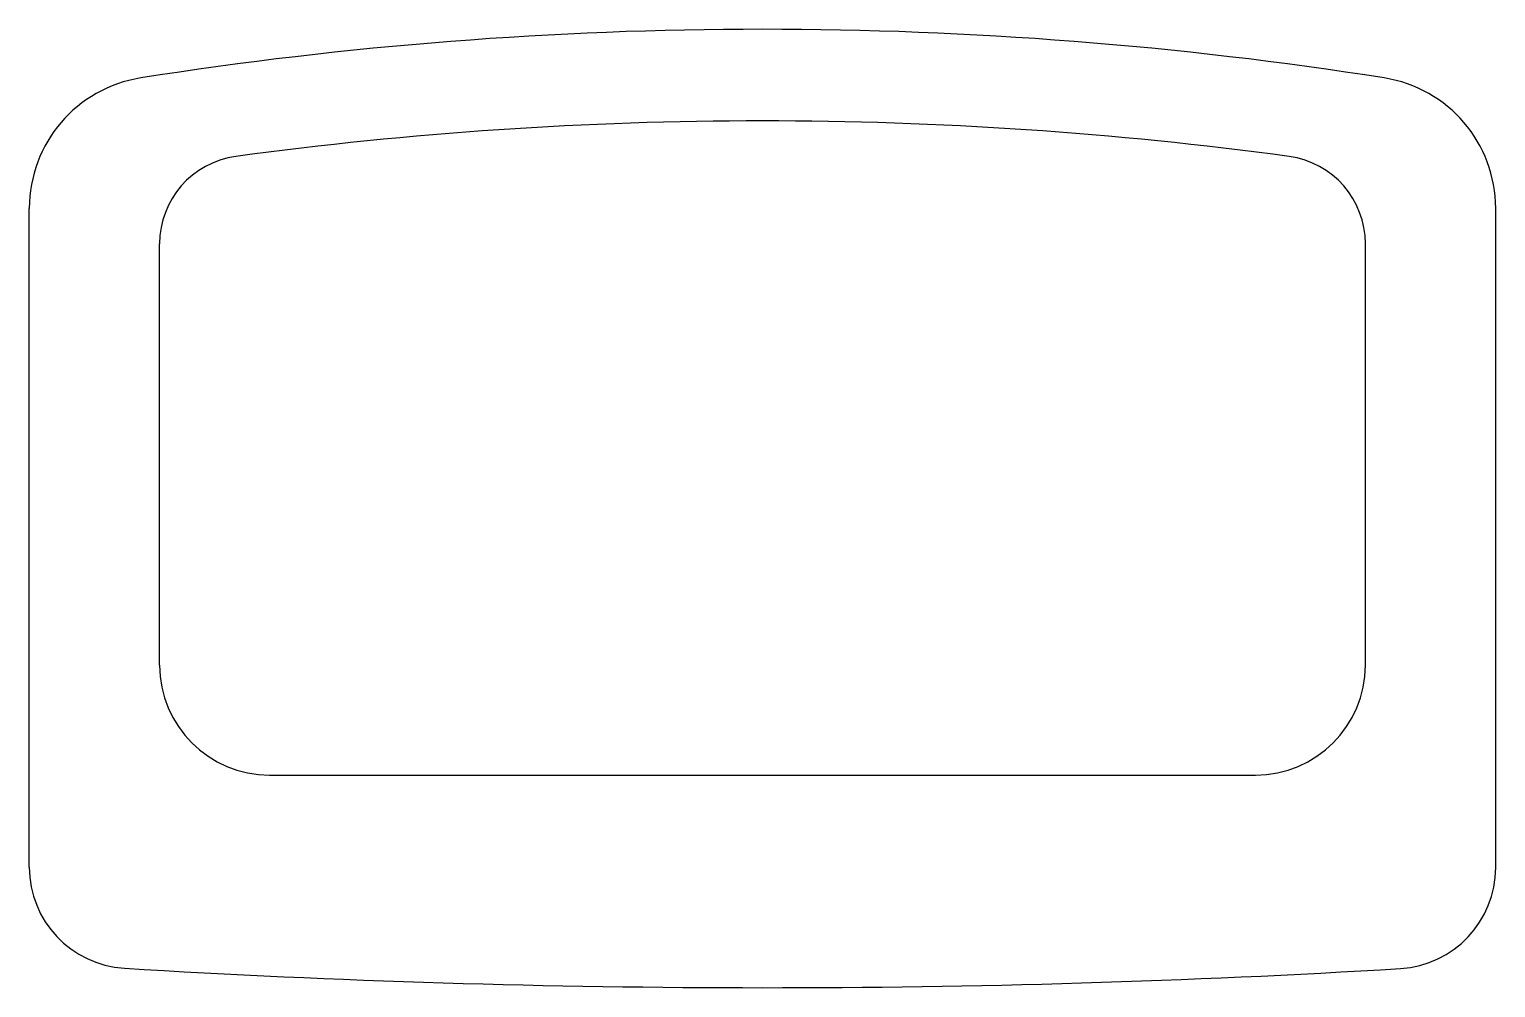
# Model space of a CAD drawing. Header units: millimetres. Extents: x -2995.164 to -2994.994, y 2924.198 to 2924.309.
import ezdxf

# ---------------------------------------------------------------- set-up
doc = ezdxf.new("R2010")
doc.units = ezdxf.units.MM
doc.header["$LTSCALE"] = 10
doc.layers.add('banheiro_acessórios', color=2, linetype='Continuous')

msp = doc.modelspace()

# ---------------------------------------------------------------- linework, layer by layer
at = {"layer": 'banheiro_acessórios'}
for p, q in [((-2995.164288967499, 2924.270528172479), (-2995.164288967499, 2924.288228634479)), ((-2994.994288967499, 2924.270528172479), (-2994.994288967499, 2924.288228634479)), ((-2995.149186926499, 2924.270528172479), (-2995.149186926499, 2924.284126455479)), ((-2995.009391008498, 2924.270528172479), (-2995.009391008498, 2924.284126455479)), ((-2995.164288967499, 2924.21184046648), (-2995.164288967499, 2924.27088885348)), ((-2995.149186926499, 2924.235274213479), (-2995.149186926499, 2924.27088885348)), ((-2995.009391008498, 2924.235274213479), (-2995.009391008498, 2924.27088885348)), ((-2994.994288967499, 2924.21181117748), (-2994.994288967499, 2924.27088885348)), ((-2995.136431824498, 2924.222519111479), (-2995.022146110499, 2924.222519111479))]:
    msp.add_line(p, q, dxfattribs=at)
for centre, radius, start, end in [((-2995.079288967499, 2923.845282818479), 0.463701297, 81.05828799999566, 98.94171200000433), ((-2995.148982844499, 2924.288228634479), 0.015306122, 98.94171200000433, 180), ((-2995.009595090498, 2924.288228634479), 0.015306122, 0, 81.05828799999566), ((-2995.079288967499, 2923.845282818479), 0.453089052, 82.25386099999598, 97.746139000004), ((-2995.138982844499, 2924.284126455479), 0.010204082, 97.746139000004, 180), ((-2995.019595090498, 2924.284126455479), 0.010204082, 0, 82.25386099999598), ((-2995.136431824498, 2924.235274213479), 0.012755102, 180, 270), ((-2995.022146110499, 2924.235274213479), 0.012755102, 270, 0), ((-2995.152554273498, 2924.21184046648), 0.011734694, 180, 266.5254380000076), ((-2995.006023661499, 2924.21181117748), 0.011734694, 273.4516579999932, 0), ((-2995.079046981498, 2925.42249476048), 1.224618506, 266.5254380000076, 273.4516579999932)]:
    msp.add_arc(centre, radius, start, end, dxfattribs=at)

doc.saveas('drawing.dxf')
